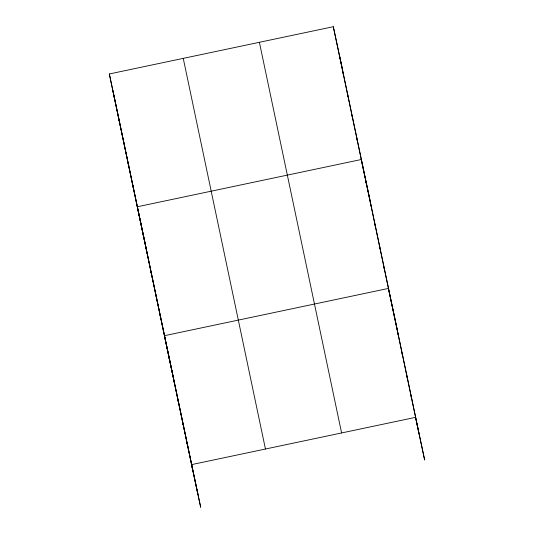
<?xml version="1.0" encoding="UTF-8"?>
<svg xmlns="http://www.w3.org/2000/svg" width="534" height="534" viewBox="0 0 534 534"><rect width="100%" height="100%" fill="white"/><g stroke="black" fill="none" stroke-linecap="round" stroke-linejoin="round"><path stroke-width="0.8" d="M192.28 468.084L109.337 73.966L333.309 26.7L342.461 69.38M342.628 70.975L343.369 74.446M347.287 93.11L348.028 96.581M351.946 115.251L352.687 118.715M356.599 137.385L357.346 140.856M370.409 202.206L361.258 159.519L137.285 206.785L146.436 249.471M365.783 181.006L366.524 184.477M370.302 202.493L371.043 205.964M374.821 223.98L375.569 227.451M379.347 245.466L380.088 248.937M383.866 266.953L384.607 270.424M397.536 331.12L388.385 288.44L164.412 335.699L173.563 378.386M397.429 331.407L398.17 334.878M401.948 352.894L402.696 356.365M406.467 374.381L407.215 377.852M410.993 395.868L411.734 399.339M109.337 73.966L200.691 507.3L191.539 464.62L415.512 417.354L424.663 460.034L339.691 56.444M113.996 96.1L114.737 99.571M118.655 118.241L119.396 121.705M123.314 140.375L124.055 143.846M127.966 162.51L128.714 165.981M132.626 184.651L133.373 188.115M146.329 249.758L147.07 253.229M150.848 271.245L151.589 274.716M155.367 292.732L156.115 296.196M159.893 314.212L160.634 317.683M168.931 357.186L169.678 360.657M173.457 378.673L174.197 382.144M177.976 400.16L178.716 403.631M182.494 421.646L183.242 425.117M187.02 443.133L187.761 446.598M333.309 26.7L419.03 433.762M259.397 42.299L341.6 432.947M183.249 58.366L265.451 449.021M112.854 90.373L197.914 494.357"/></g></svg>
